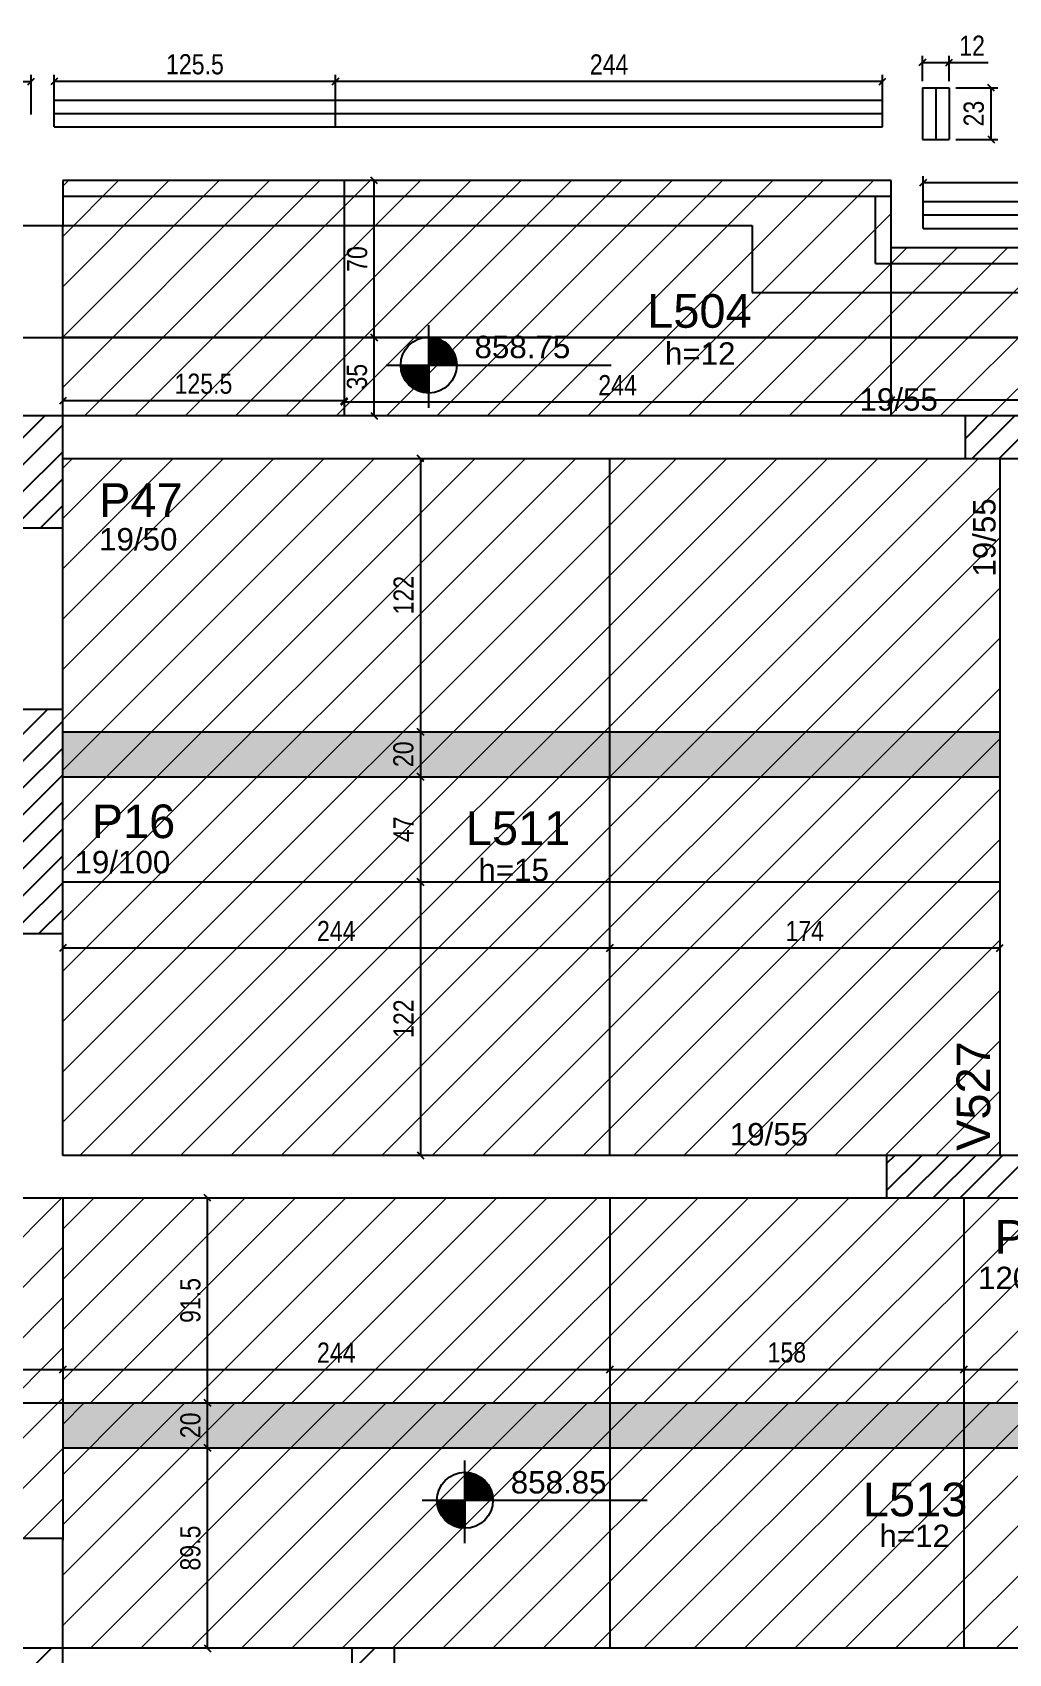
# Model space of a CAD drawing. Header units: millimetres. Extents: x 3536 to 7055, y 911 to 3688.
# Drawn here: x 6223 to 6659, y 2965 to 3688 of the extents above; entities that cross this region are included whole.
import ezdxf

# ---------------------------------------------------------------- set-up
doc = ezdxf.new("R2010")
doc.units = ezdxf.units.MM
for name, color, linetype in [('3', 3, 'Continuous'), ('4', 4, 'Continuous'), ('7', 7, 'Continuous'), ('COTA', 241, 'Continuous'), ('Painéis', 200, 'Continuous'), ('SARR_2.2x7', 40, 'Continuous')]:
    doc.layers.add(name, color=color, linetype=linetype)
doc.layers.add('Hachura', color=251, linetype='Continuous', lineweight=9)
doc.layers.add('REAPROVEITAMENTO', color=251, linetype='Continuous', lineweight=9)
doc.styles.add('COTA TECNICA-50', font='techl___.ttf', dxfattribs={"height": 9})
doc.styles.get("Standard").update_dxf_attribs({"font": 'arial.ttf'})
doc.dimstyles.new('COTA PAINEL-50', dxfattribs={"dimtxt": 9, "dimasz": 3, "dimexe": 3, "dimexo": 3, "dimgap": 3, "dimtad": 1, "dimdec": 1, "dimzin": 12, "dimdsep": 46, "dimtxsty": 'COTA TECNICA-50', "dimblk1": 'OBLIQUE', "dimblk2": 'OBLIQUE', "dimsah": 1, "dimcen": 0.9, "dimclrd": 4, "dimclre": 4, "dimclrt": 240, "dimadec": 1, "dimazin": 3, "dimtfac": 1, "dimtdec": 1, "dimtmove": 0, "dimatfit": 3, "dimfxl": 1, "dimtolj": 1, "dimtzin": 12, "dimarcsym": 0})

# ---------------------------------------------------------------- blocks, each defined once
blk = doc.blocks.new('_Oblique')
at = {"color": 0, "linetype": 'ByBlock', "lineweight": -2}
blk.add_line((-0.5, -0.5), (0.5, 0.5), dxfattribs=at)
blk = doc.blocks.new('*D10')
at = {"layer": 'COTA', "color": 4, "lineweight": -2, "transparency": 16777216}
blk.add_line((6003.72, 3091.32), (6236.72, 3091.32), dxfattribs=at)
at = {"layer": 'Defpoints', "color": 0, "transparency": 16777216}
for p in [(6003.72, 3091.32), (6236.72, 3091.32), (6236.72, 3091.32)]:
    blk.add_point(p, dxfattribs=at)
at = {"layer": 'COTA', "color": 4, "lineweight": -2, "transparency": 16777216, "xscale": 3, "yscale": 3, "zscale": 3, "rotation": 180}
blk.add_blockref('_Oblique', (6003.72, 3091.32), dxfattribs=at)
at = {"layer": 'COTA', "color": 4, "lineweight": -2, "transparency": 16777216, "xscale": 3, "yscale": 3, "zscale": 3}
blk.add_blockref('_Oblique', (6236.72, 3091.32), dxfattribs=at)
at = {"layer": 'COTA', "color": 240, "transparency": 16777216, "insert": (6120.22, 3099.02), "char_height": 9, "attachment_point": 5, "style": 'COTA TECNICA-50'}
blk.add_mtext('\\A1;233', dxfattribs=at)
blk = doc.blocks.new('*D200')
at = {"layer": 'COTA', "color": 4, "lineweight": -2, "transparency": 16777216}
for p, q in [((6301.28, 2966.94), (6301.28, 3056.44)), ((6304.22, 3056.44), (6304.28, 3056.44)), ((6304.22, 2966.94), (6304.28, 2966.94))]:
    blk.add_line(p, q, dxfattribs=at)
at = {"layer": 'Defpoints', "color": 0, "transparency": 16777216}
for p in [(6301.22, 3056.44), (6301.28, 3056.44), (6301.22, 2966.94)]:
    blk.add_point(p, dxfattribs=at)
at = {"layer": 'COTA', "color": 4, "lineweight": -2, "transparency": 16777216, "xscale": 3, "yscale": 3, "zscale": 3}
for p, rotation in [((6301.28, 3056.44), 90), ((6301.28, 2966.94), 270)]:
    blk.add_blockref('_Oblique', p, dxfattribs=dict(at, rotation=rotation))
at = {"layer": 'COTA', "color": 240, "transparency": 16777216, "insert": (6293.66, 3011.69), "char_height": 9, "attachment_point": 5, "rotation": 90, "style": 'COTA TECNICA-50'}
blk.add_mtext('\\A1;89.5', dxfattribs=at)
blk = doc.blocks.new('*D201')
at = {"layer": 'COTA', "color": 4, "lineweight": -2, "transparency": 16777216}
blk.add_line((6301.28, 3056.44), (6301.28, 3076.44), dxfattribs=at)
at = {"layer": 'Defpoints', "color": 0, "transparency": 16777216}
for p in [(6301.28, 3076.44), (6301.28, 3076.44), (6301.28, 3056.44)]:
    blk.add_point(p, dxfattribs=at)
at = {"layer": 'COTA', "color": 4, "lineweight": -2, "transparency": 16777216, "xscale": 3, "yscale": 3, "zscale": 3}
for p, rotation in [((6301.28, 3076.44), 90), ((6301.28, 3056.44), 270)]:
    blk.add_blockref('_Oblique', p, dxfattribs=dict(at, rotation=rotation))
at = {"layer": 'COTA', "color": 240, "transparency": 16777216, "insert": (6293.69, 3066.44), "char_height": 9, "attachment_point": 5, "rotation": 90, "style": 'COTA TECNICA-50'}
blk.add_mtext('\\A1;20', dxfattribs=at)
blk = doc.blocks.new('*D23')
at = {"layer": 'COTA', "color": 4, "lineweight": -2, "transparency": 16777216}
blk.add_line((6301.28, 3076.44), (6301.28, 3167.94), dxfattribs=at)
at = {"layer": 'Defpoints', "color": 0, "transparency": 16777216}
for p in [(6301.28, 3167.94), (6301.28, 3167.94), (6301.28, 3076.44)]:
    blk.add_point(p, dxfattribs=at)
at = {"layer": 'COTA', "color": 4, "lineweight": -2, "transparency": 16777216, "xscale": 3, "yscale": 3, "zscale": 3}
for p, rotation in [((6301.28, 3167.94), 90), ((6301.28, 3076.44), 270)]:
    blk.add_blockref('_Oblique', p, dxfattribs=dict(at, rotation=rotation))
at = {"layer": 'COTA', "color": 240, "transparency": 16777216, "insert": (6293.66, 3122.19), "char_height": 9, "attachment_point": 5, "rotation": 90, "style": 'COTA TECNICA-50'}
blk.add_mtext('\\A1;91.5', dxfattribs=at)
blk = doc.blocks.new('*D202')
at = {"layer": 'COTA', "color": 4, "lineweight": -2, "transparency": 16777216}
blk.add_line((6236.72, 3091.32), (6480.72, 3091.32), dxfattribs=at)
at = {"layer": 'Defpoints', "color": 0, "transparency": 16777216}
for p in [(6236.72, 3091.32), (6480.72, 3091.32), (6480.72, 3091.32)]:
    blk.add_point(p, dxfattribs=at)
at = {"layer": 'COTA', "color": 4, "lineweight": -2, "transparency": 16777216, "xscale": 3, "yscale": 3, "zscale": 3, "rotation": 180}
blk.add_blockref('_Oblique', (6236.72, 3091.32), dxfattribs=at)
at = {"layer": 'COTA', "color": 4, "lineweight": -2, "transparency": 16777216, "xscale": 3, "yscale": 3, "zscale": 3}
blk.add_blockref('_Oblique', (6480.72, 3091.32), dxfattribs=at)
at = {"layer": 'COTA', "color": 240, "transparency": 16777216, "insert": (6358.72, 3098.89), "char_height": 9, "attachment_point": 5, "style": 'COTA TECNICA-50'}
blk.add_mtext('\\A1;244', dxfattribs=at)
blk = doc.blocks.new('*D203')
at = {"layer": 'COTA', "color": 4, "lineweight": -2, "transparency": 16777216}
blk.add_line((6480.72, 3091.32), (6638.72, 3091.32), dxfattribs=at)
at = {"layer": 'Defpoints', "color": 0, "transparency": 16777216}
for p in [(6480.72, 3091.32), (6638.72, 3091.32), (6638.72, 3091.32)]:
    blk.add_point(p, dxfattribs=at)
at = {"layer": 'COTA', "color": 4, "lineweight": -2, "transparency": 16777216, "xscale": 3, "yscale": 3, "zscale": 3, "rotation": 180}
blk.add_blockref('_Oblique', (6480.72, 3091.32), dxfattribs=at)
at = {"layer": 'COTA', "color": 4, "lineweight": -2, "transparency": 16777216, "xscale": 3, "yscale": 3, "zscale": 3}
blk.add_blockref('_Oblique', (6638.72, 3091.32), dxfattribs=at)
at = {"layer": 'COTA', "color": 240, "transparency": 16777216, "insert": (6559.72, 3098.94), "char_height": 9, "attachment_point": 5, "style": 'COTA TECNICA-50'}
blk.add_mtext('\\A1;158', dxfattribs=at)
blk = doc.blocks.new('*D204')
at = {"layer": 'COTA', "color": 4, "lineweight": -2, "transparency": 16777216}
blk.add_line((6638.72, 3091.32), (6796.72, 3091.32), dxfattribs=at)
at = {"layer": 'Defpoints', "color": 0, "transparency": 16777216}
for p in [(6638.72, 3091.32), (6796.72, 3091.32), (6796.72, 3091.32)]:
    blk.add_point(p, dxfattribs=at)
at = {"layer": 'COTA', "color": 4, "lineweight": -2, "transparency": 16777216, "xscale": 3, "yscale": 3, "zscale": 3, "rotation": 180}
blk.add_blockref('_Oblique', (6638.72, 3091.32), dxfattribs=at)
at = {"layer": 'COTA', "color": 4, "lineweight": -2, "transparency": 16777216, "xscale": 3, "yscale": 3, "zscale": 3}
blk.add_blockref('_Oblique', (6796.72, 3091.32), dxfattribs=at)
at = {"layer": 'COTA', "color": 240, "transparency": 16777216, "insert": (6717.72, 3098.94), "char_height": 9, "attachment_point": 5, "style": 'COTA TECNICA-50'}
blk.add_mtext('\\A1;158', dxfattribs=at)
blk = doc.blocks.new('*D43')
at = {"layer": 'COTA', "color": 4, "lineweight": -2, "transparency": 16777216}
blk.add_line((6396.28, 3497.94), (6396.28, 3375.94), dxfattribs=at)
at = {"layer": 'Defpoints', "color": 0, "transparency": 16777216}
for p in [(6396.28, 3497.94), (6396.28, 3375.94), (6396.28, 3375.94)]:
    blk.add_point(p, dxfattribs=at)
at = {"layer": 'COTA', "color": 4, "lineweight": -2, "transparency": 16777216, "xscale": 3, "yscale": 3, "zscale": 3}
for p, rotation in [((6396.28, 3497.94), 90), ((6396.28, 3375.94), 270)]:
    blk.add_blockref('_Oblique', p, dxfattribs=dict(at, rotation=rotation))
at = {"layer": 'COTA', "color": 240, "transparency": 16777216, "insert": (6388.73, 3436.94), "char_height": 9, "attachment_point": 5, "rotation": 90, "style": 'COTA TECNICA-50'}
blk.add_mtext('\\A1;122', dxfattribs=at)
blk = doc.blocks.new('*D44')
at = {"layer": 'COTA', "color": 4, "lineweight": -2, "transparency": 16777216}
blk.add_line((6396.28, 3375.94), (6396.28, 3355.94), dxfattribs=at)
at = {"layer": 'Defpoints', "color": 0, "transparency": 16777216}
for p in [(6396.28, 3375.94), (6396.28, 3355.94), (6396.28, 3355.94)]:
    blk.add_point(p, dxfattribs=at)
at = {"layer": 'COTA', "color": 4, "lineweight": -2, "transparency": 16777216, "xscale": 3, "yscale": 3, "zscale": 3}
for p, rotation in [((6396.28, 3375.94), 90), ((6396.28, 3355.94), 270)]:
    blk.add_blockref('_Oblique', p, dxfattribs=dict(at, rotation=rotation))
at = {"layer": 'COTA', "color": 240, "transparency": 16777216, "insert": (6388.69, 3365.94), "char_height": 9, "attachment_point": 5, "rotation": 90, "style": 'COTA TECNICA-50'}
blk.add_mtext('\\A1;20', dxfattribs=at)
blk = doc.blocks.new('*D45')
at = {"layer": 'COTA', "color": 4, "lineweight": -2, "transparency": 16777216}
blk.add_line((6396.28, 3355.94), (6396.28, 3308.94), dxfattribs=at)
at = {"layer": 'Defpoints', "color": 0, "transparency": 16777216}
for p in [(6396.28, 3355.94), (6396.28, 3308.94), (6396.28, 3308.94)]:
    blk.add_point(p, dxfattribs=at)
at = {"layer": 'COTA', "color": 4, "lineweight": -2, "transparency": 16777216, "xscale": 3, "yscale": 3, "zscale": 3}
for p, rotation in [((6396.28, 3355.94), 90), ((6396.28, 3308.94), 270)]:
    blk.add_blockref('_Oblique', p, dxfattribs=dict(at, rotation=rotation))
at = {"layer": 'COTA', "color": 240, "transparency": 16777216, "insert": (6388.71, 3332.44), "char_height": 9, "attachment_point": 5, "rotation": 90, "style": 'COTA TECNICA-50'}
blk.add_mtext('\\A1;47', dxfattribs=at)
blk = doc.blocks.new('*D46')
at = {"layer": 'COTA', "color": 4, "lineweight": -2, "transparency": 16777216}
blk.add_line((6396.28, 3308.94), (6396.28, 3186.94), dxfattribs=at)
at = {"layer": 'Defpoints', "color": 0, "transparency": 16777216}
for p in [(6396.28, 3308.94), (6396.28, 3186.94), (6396.28, 3186.94)]:
    blk.add_point(p, dxfattribs=at)
at = {"layer": 'COTA', "color": 4, "lineweight": -2, "transparency": 16777216, "xscale": 3, "yscale": 3, "zscale": 3}
for p, rotation in [((6396.28, 3308.94), 90), ((6396.28, 3186.94), 270)]:
    blk.add_blockref('_Oblique', p, dxfattribs=dict(at, rotation=rotation))
at = {"layer": 'COTA', "color": 240, "transparency": 16777216, "insert": (6388.73, 3247.94), "char_height": 9, "attachment_point": 5, "rotation": 90, "style": 'COTA TECNICA-50'}
blk.add_mtext('\\A1;122', dxfattribs=at)
blk = doc.blocks.new('*D218')
at = {"layer": 'COTA', "color": 4, "lineweight": -2, "transparency": 16777216}
blk.add_line((6236.72, 3279.48), (6480.72, 3279.48), dxfattribs=at)
at = {"layer": 'Defpoints', "color": 0, "transparency": 16777216}
for p in [(6236.72, 3279.48), (6480.72, 3279.48), (6480.72, 3279.48)]:
    blk.add_point(p, dxfattribs=at)
at = {"layer": 'COTA', "color": 4, "lineweight": -2, "transparency": 16777216, "xscale": 3, "yscale": 3, "zscale": 3, "rotation": 180}
blk.add_blockref('_Oblique', (6236.72, 3279.48), dxfattribs=at)
at = {"layer": 'COTA', "color": 4, "lineweight": -2, "transparency": 16777216, "xscale": 3, "yscale": 3, "zscale": 3}
blk.add_blockref('_Oblique', (6480.72, 3279.48), dxfattribs=at)
at = {"layer": 'COTA', "color": 240, "transparency": 16777216, "insert": (6358.72, 3287.05), "char_height": 9, "attachment_point": 5, "style": 'COTA TECNICA-50'}
blk.add_mtext('\\A1;244', dxfattribs=at)
blk = doc.blocks.new('*D47')
at = {"layer": 'COTA', "color": 4, "lineweight": -2, "transparency": 16777216}
blk.add_line((6480.72, 3279.48), (6654.72, 3279.48), dxfattribs=at)
at = {"layer": 'Defpoints', "color": 0, "transparency": 16777216}
for p in [(6480.72, 3279.48), (6654.72, 3279.48), (6654.72, 3279.48)]:
    blk.add_point(p, dxfattribs=at)
at = {"layer": 'COTA', "color": 4, "lineweight": -2, "transparency": 16777216, "xscale": 3, "yscale": 3, "zscale": 3, "rotation": 180}
blk.add_blockref('_Oblique', (6480.72, 3279.48), dxfattribs=at)
at = {"layer": 'COTA', "color": 4, "lineweight": -2, "transparency": 16777216, "xscale": 3, "yscale": 3, "zscale": 3}
blk.add_blockref('_Oblique', (6654.72, 3279.48), dxfattribs=at)
at = {"layer": 'COTA', "color": 240, "transparency": 16777216, "insert": (6567.72, 3287.05), "char_height": 9, "attachment_point": 5, "style": 'COTA TECNICA-50'}
blk.add_mtext('\\A1;174', dxfattribs=at)
blk = doc.blocks.new('*D319')
at = {"layer": 'COTA', "color": 4, "lineweight": -2, "transparency": 16777216}
for p, q in [((6097.09, 3651.49), (6097.09, 3669.21)), ((6222.59, 3651.49), (6222.59, 3669.21)), ((6097.09, 3666.21), (6222.59, 3666.21))]:
    blk.add_line(p, q, dxfattribs=at)
at = {"layer": 'Defpoints', "color": 0, "transparency": 16777216}
for p in [(6222.59, 3666.21), (6097.09, 3648.49), (6222.59, 3648.49)]:
    blk.add_point(p, dxfattribs=at)
at = {"layer": 'COTA', "color": 4, "lineweight": -2, "transparency": 16777216, "xscale": 3, "yscale": 3, "zscale": 3, "rotation": 180}
blk.add_blockref('_Oblique', (6097.09, 3666.21), dxfattribs=at)
at = {"layer": 'COTA', "color": 4, "lineweight": -2, "transparency": 16777216, "xscale": 3, "yscale": 3, "zscale": 3}
blk.add_blockref('_Oblique', (6222.59, 3666.21), dxfattribs=at)
at = {"layer": 'COTA', "color": 240, "transparency": 16777216, "insert": (6159.84, 3673.81), "char_height": 9, "attachment_point": 5, "style": 'COTA TECNICA-50'}
blk.add_mtext('\\A1;125.5', dxfattribs=at)
blk = doc.blocks.new('*D336')
at = {"layer": 'COTA', "color": 4, "lineweight": -2, "transparency": 16777216}
for p, q in [((6606.22, 3526.1), (6606.22, 3526.94)), ((6850.22, 3523.94), (6606.22, 3523.94))]:
    blk.add_line(p, q, dxfattribs=at)
at = {"layer": 'Defpoints', "color": 0, "transparency": 16777216}
for p in [(6606.22, 3523.94), (6850.22, 3523.94), (6606.22, 3523.1)]:
    blk.add_point(p, dxfattribs=at)
at = {"layer": 'COTA', "color": 4, "lineweight": -2, "transparency": 16777216, "xscale": 3, "yscale": 3, "zscale": 3, "rotation": 180}
blk.add_blockref('_Oblique', (6606.22, 3523.94), dxfattribs=at)
at = {"layer": 'COTA', "color": 4, "lineweight": -2, "transparency": 16777216, "xscale": 3, "yscale": 3, "zscale": 3}
blk.add_blockref('_Oblique', (6850.22, 3523.94), dxfattribs=at)
at = {"layer": 'COTA', "color": 240, "transparency": 16777216, "insert": (6728.22, 3531.5), "char_height": 9, "attachment_point": 5, "style": 'COTA TECNICA-50'}
blk.add_mtext('\\A1;244', dxfattribs=at)
blk = doc.blocks.new('*D337')
at = {"layer": 'COTA', "color": 4, "lineweight": -2, "transparency": 16777216}
for p, q in [((6606.22, 3523.1), (6362.22, 3523.1)), ((6362.22, 3520.68), (6362.22, 3520.1))]:
    blk.add_line(p, q, dxfattribs=at)
at = {"layer": 'Defpoints', "color": 0, "transparency": 16777216}
for p in [(6362.22, 3523.68), (6362.22, 3523.1), (6606.22, 3523.1)]:
    blk.add_point(p, dxfattribs=at)
at = {"layer": 'COTA', "color": 4, "lineweight": -2, "transparency": 16777216, "xscale": 3, "yscale": 3, "zscale": 3, "rotation": 180}
blk.add_blockref('_Oblique', (6362.22, 3523.1), dxfattribs=at)
at = {"layer": 'COTA', "color": 4, "lineweight": -2, "transparency": 16777216, "xscale": 3, "yscale": 3, "zscale": 3}
blk.add_blockref('_Oblique', (6606.22, 3523.1), dxfattribs=at)
at = {"layer": 'COTA', "color": 240, "transparency": 16777216, "insert": (6484.22, 3530.66), "char_height": 9, "attachment_point": 5, "style": 'COTA TECNICA-50'}
blk.add_mtext('\\A1;244', dxfattribs=at)
blk = doc.blocks.new('*D338')
at = {"layer": 'COTA', "color": 4, "lineweight": -2, "transparency": 16777216}
for p, q in [((6236.72, 3526.1), (6236.72, 3526.68)), ((6362.22, 3523.68), (6236.72, 3523.68))]:
    blk.add_line(p, q, dxfattribs=at)
at = {"layer": 'Defpoints', "color": 0, "transparency": 16777216}
for p in [(6236.72, 3523.68), (6362.22, 3523.68), (6236.72, 3523.1)]:
    blk.add_point(p, dxfattribs=at)
at = {"layer": 'COTA', "color": 4, "lineweight": -2, "transparency": 16777216, "xscale": 3, "yscale": 3, "zscale": 3, "rotation": 180}
blk.add_blockref('_Oblique', (6236.72, 3523.68), dxfattribs=at)
at = {"layer": 'COTA', "color": 4, "lineweight": -2, "transparency": 16777216, "xscale": 3, "yscale": 3, "zscale": 3}
blk.add_blockref('_Oblique', (6362.22, 3523.68), dxfattribs=at)
at = {"layer": 'COTA', "color": 240, "transparency": 16777216, "insert": (6299.47, 3531.27), "char_height": 9, "attachment_point": 5, "style": 'COTA TECNICA-50'}
blk.add_mtext('\\A1;125.5', dxfattribs=at)
blk = doc.blocks.new('*D339')
at = {"layer": 'COTA', "color": 4, "lineweight": -2, "transparency": 16777216}
for p, q in [((3837.25, 3551.94), (6875.19, 3551.94)), ((6872.19, 3516.94), (6872.19, 3551.94))]:
    blk.add_line(p, q, dxfattribs=at)
at = {"layer": 'Defpoints', "color": 0, "transparency": 16777216}
for p in [(3834.25, 3551.94), (6872.19, 3551.94), (6872.19, 3516.94)]:
    blk.add_point(p, dxfattribs=at)
at = {"layer": 'COTA', "color": 4, "lineweight": -2, "transparency": 16777216, "xscale": 3, "yscale": 3, "zscale": 3}
for p, rotation in [((6872.19, 3551.94), 90), ((6872.19, 3516.94), 270)]:
    blk.add_blockref('_Oblique', p, dxfattribs=dict(at, rotation=rotation))
at = {"layer": 'COTA', "color": 240, "transparency": 16777216, "insert": (6864.49, 3534.44), "char_height": 9, "attachment_point": 5, "rotation": 90, "style": 'COTA TECNICA-50'}
blk.add_mtext('\\A1;35', dxfattribs=at)
blk = doc.blocks.new('*D329')
at = {"layer": 'COTA', "color": 4, "lineweight": -2, "transparency": 16777216}
blk.add_line((6375.68, 3516.94), (6375.68, 3551.94), dxfattribs=at)
at = {"layer": 'Defpoints', "color": 0, "transparency": 16777216}
for p in [(6375.68, 3551.94), (6375.68, 3551.94), (6375.68, 3516.94)]:
    blk.add_point(p, dxfattribs=at)
at = {"layer": 'COTA', "color": 4, "lineweight": -2, "transparency": 16777216, "xscale": 3, "yscale": 3, "zscale": 3}
for p, rotation in [((6375.68, 3551.94), 90), ((6375.68, 3516.94), 270)]:
    blk.add_blockref('_Oblique', p, dxfattribs=dict(at, rotation=rotation))
at = {"layer": 'COTA', "color": 240, "transparency": 16777216, "insert": (6367.98, 3534.44), "char_height": 9, "attachment_point": 5, "rotation": 90, "style": 'COTA TECNICA-50'}
blk.add_mtext('\\A1;35', dxfattribs=at)
blk = doc.blocks.new('*D330')
at = {"layer": 'COTA', "color": 4, "lineweight": -2, "transparency": 16777216}
blk.add_line((6375.68, 3551.94), (6375.68, 3621.94), dxfattribs=at)
at = {"layer": 'Defpoints', "color": 0, "transparency": 16777216}
for p in [(6375.68, 3621.94), (6375.68, 3621.94), (6375.68, 3551.94)]:
    blk.add_point(p, dxfattribs=at)
at = {"layer": 'COTA', "color": 4, "lineweight": -2, "transparency": 16777216, "xscale": 3, "yscale": 3, "zscale": 3}
for p, rotation in [((6375.68, 3621.94), 90), ((6375.68, 3551.94), 270)]:
    blk.add_blockref('_Oblique', p, dxfattribs=dict(at, rotation=rotation))
at = {"layer": 'COTA', "color": 240, "transparency": 16777216, "insert": (6368.09, 3586.94), "char_height": 9, "attachment_point": 5, "rotation": 90, "style": 'COTA TECNICA-50'}
blk.add_mtext('\\A1;70', dxfattribs=at)
blk = doc.blocks.new('*D332')
at = {"layer": 'COTA', "color": 4, "lineweight": -2, "transparency": 16777216}
for p, q in [((6620.47, 3608.24), (6620.47, 3623.96)), ((6858.47, 3620.96), (6620.47, 3620.96)), ((6858.47, 3608.24), (6858.47, 3623.96))]:
    blk.add_line(p, q, dxfattribs=at)
at = {"layer": 'Defpoints', "color": 0, "transparency": 16777216}
for p in [(6620.47, 3620.96), (6620.47, 3605.24), (6858.47, 3605.24)]:
    blk.add_point(p, dxfattribs=at)
at = {"layer": 'COTA', "color": 4, "lineweight": -2, "transparency": 16777216, "xscale": 3, "yscale": 3, "zscale": 3, "rotation": 180}
blk.add_blockref('_Oblique', (6620.47, 3620.96), dxfattribs=at)
at = {"layer": 'COTA', "color": 4, "lineweight": -2, "transparency": 16777216, "xscale": 3, "yscale": 3, "zscale": 3}
blk.add_blockref('_Oblique', (6858.47, 3620.96), dxfattribs=at)
at = {"layer": 'COTA', "color": 240, "transparency": 16777216, "insert": (6739.47, 3628.68), "char_height": 9, "attachment_point": 5, "style": 'COTA TECNICA-50'}
blk.add_mtext('\\A1;238', dxfattribs=at)
blk = doc.blocks.new('*D340')
at = {"layer": 'COTA', "color": 4, "lineweight": -2, "transparency": 16777216}
for p, q in [((6635.17, 3663.36), (6653.84, 3663.36)), ((6650.84, 3640.36), (6650.84, 3663.36)), ((6635.17, 3640.36), (6653.84, 3640.36))]:
    blk.add_line(p, q, dxfattribs=at)
at = {"layer": 'Defpoints', "color": 0, "transparency": 16777216}
for p in [(6632.17, 3663.36), (6650.84, 3663.36), (6632.17, 3640.36)]:
    blk.add_point(p, dxfattribs=at)
at = {"layer": 'COTA', "color": 4, "lineweight": -2, "transparency": 16777216, "xscale": 3, "yscale": 3, "zscale": 3}
for p, rotation in [((6650.84, 3663.36), 90), ((6650.84, 3640.36), 270)]:
    blk.add_blockref('_Oblique', p, dxfattribs=dict(at, rotation=rotation))
at = {"layer": 'COTA', "color": 240, "transparency": 16777216, "insert": (6643.14, 3651.86), "char_height": 9, "attachment_point": 5, "rotation": 90, "style": 'COTA TECNICA-50'}
blk.add_mtext('\\A1;23', dxfattribs=at)
blk = doc.blocks.new('*D333')
at = {"layer": 'COTA', "color": 4, "lineweight": -2, "transparency": 16777216}
for p, q in [((6358.42, 3651.49), (6358.42, 3669.21)), ((6602.42, 3651.49), (6602.42, 3669.21)), ((6602.42, 3666.21), (6358.42, 3666.21))]:
    blk.add_line(p, q, dxfattribs=at)
at = {"layer": 'Defpoints', "color": 0, "transparency": 16777216}
for p in [(6358.42, 3666.21), (6358.42, 3648.49), (6602.42, 3648.49)]:
    blk.add_point(p, dxfattribs=at)
at = {"layer": 'COTA', "color": 4, "lineweight": -2, "transparency": 16777216, "xscale": 3, "yscale": 3, "zscale": 3, "rotation": 180}
blk.add_blockref('_Oblique', (6358.42, 3666.21), dxfattribs=at)
at = {"layer": 'COTA', "color": 4, "lineweight": -2, "transparency": 16777216, "xscale": 3, "yscale": 3, "zscale": 3}
blk.add_blockref('_Oblique', (6602.42, 3666.21), dxfattribs=at)
at = {"layer": 'COTA', "color": 240, "transparency": 16777216, "insert": (6480.42, 3673.78), "char_height": 9, "attachment_point": 5, "style": 'COTA TECNICA-50'}
blk.add_mtext('\\A1;244', dxfattribs=at)
blk = doc.blocks.new('*D334')
at = {"layer": 'COTA', "color": 4, "lineweight": -2, "transparency": 16777216}
for p, q in [((6232.92, 3651.49), (6232.92, 3669.21)), ((6358.42, 3651.49), (6358.42, 3669.21)), ((6358.42, 3666.21), (6232.92, 3666.21))]:
    blk.add_line(p, q, dxfattribs=at)
at = {"layer": 'Defpoints', "color": 0, "transparency": 16777216}
for p in [(6232.92, 3666.21), (6232.92, 3648.49), (6358.42, 3648.49)]:
    blk.add_point(p, dxfattribs=at)
at = {"layer": 'COTA', "color": 4, "lineweight": -2, "transparency": 16777216, "xscale": 3, "yscale": 3, "zscale": 3, "rotation": 180}
blk.add_blockref('_Oblique', (6232.92, 3666.21), dxfattribs=at)
at = {"layer": 'COTA', "color": 4, "lineweight": -2, "transparency": 16777216, "xscale": 3, "yscale": 3, "zscale": 3}
blk.add_blockref('_Oblique', (6358.42, 3666.21), dxfattribs=at)
at = {"layer": 'COTA', "color": 240, "transparency": 16777216, "insert": (6295.67, 3673.81), "char_height": 9, "attachment_point": 5, "style": 'COTA TECNICA-50'}
blk.add_mtext('\\A1;125.5', dxfattribs=at)
blk = doc.blocks.new('*D342')
at = {"layer": 'COTA', "color": 4, "lineweight": -2, "transparency": 16777216}
for p, q in [((6620.17, 3666.36), (6620.17, 3677.62)), ((6632.17, 3666.36), (6632.17, 3677.62)), ((6620.17, 3674.62), (6632.17, 3674.62)), ((6632.17, 3674.62), (6649.55, 3674.62))]:
    blk.add_line(p, q, dxfattribs=at)
at = {"layer": 'Defpoints', "color": 0, "transparency": 16777216}
for p in [(6632.17, 3674.62), (6620.17, 3663.36), (6632.17, 3663.36)]:
    blk.add_point(p, dxfattribs=at)
at = {"layer": 'COTA', "color": 4, "lineweight": -2, "transparency": 16777216, "xscale": 3, "yscale": 3, "zscale": 3, "rotation": 180}
blk.add_blockref('_Oblique', (6620.17, 3674.62), dxfattribs=at)
at = {"layer": 'COTA', "color": 4, "lineweight": -2, "transparency": 16777216, "xscale": 3, "yscale": 3, "zscale": 3}
blk.add_blockref('_Oblique', (6632.17, 3674.62), dxfattribs=at)
at = {"layer": 'COTA', "color": 240, "transparency": 16777216, "insert": (6642.36, 3682.17), "char_height": 9, "attachment_point": 5, "style": 'COTA TECNICA-50'}
blk.add_mtext('\\A1;12', dxfattribs=at)

msp = doc.modelspace()

# ---------------------------------------------------------------- hatches: boundary and pattern name
at = {"layer": 'Hachura', "linetype": 'ByBlock'}
h = msp.add_hatch(color=256, dxfattribs=at)
h.dxf.hatch_style = 1
h.paths.add_polyline_path([(6236.72, 3355.94), (6654.72, 3355.94), (6654.72, 3375.94), (6236.72, 3375.94)])
h = msp.add_hatch(color=256, dxfattribs=at)
h.dxf.hatch_style = 1
h.paths.add_polyline_path([(6962.72, 3056.44), (6962.72, 3076.44), (6236.72, 3076.44), (6236.72, 3056.44)])
at = {"layer": 'REAPROVEITAMENTO', "linetype": 'ByBlock'}
h = msp.add_hatch(dxfattribs=at)
h.set_pattern_fill('ANSI31', color=256, scale=5, style=2)
h.set_pattern_definition([(45, (-2850.029, 1761.824), (-11.22532, 11.22532), [])])
h.paths.add_polyline_path([(6236.72, 3621.94), (6606.22, 3621.94), (6606.22, 3591.94), (6981.72, 3591.94), (6981.72, 3516.94), (6236.72, 3516.94)])
h = msp.add_hatch(dxfattribs=at)
h.set_pattern_fill('ANSI31', color=256, scale=5, style=2)
h.set_pattern_definition([(45, (-240.529, 1573.824), (-11.22532, 11.22532), [])])
h.paths.add_polyline_path([(6654.72, 3186.94), (6236.72, 3186.94), (6236.72, 3497.94), (6654.72, 3497.94)])
h = msp.add_hatch(dxfattribs=at)
h.set_pattern_fill('ANSI31', color=256, scale=5, style=2)
h.set_pattern_definition([(45, (-159.788, 880.324), (-11.22532, 11.22532), [])])
h.paths.add_polyline_path([(3823.72, 3167.94), (3823.72, 3015.94), (6236.72, 3015.94), (6236.72, 3167.94)])
h = msp.add_hatch(dxfattribs=at)
h.set_pattern_fill('ANSI31', color=256, scale=5, style=2)
h.set_pattern_definition([(45, (566.212, 940.824), (-11.22532, 11.22532), [])])
h.paths.add_polyline_path([(6962.72, 3076.44), (6962.72, 3167.94), (6236.72, 3167.94), (6236.72, 3076.44)])
h = msp.add_hatch(dxfattribs=at)
h.set_pattern_fill('ANSI31', color=256, scale=5, style=2)
h.set_pattern_definition([(45, (566.212, 831.324), (-11.22532, 11.22532), [])])
h.paths.add_polyline_path([(6236.72, 2966.94), (6962.72, 2966.94), (6962.72, 3076.44), (6236.72, 3076.44)])

# ---------------------------------------------------------------- linework, layer by layer
at = {"layer": '3', "linetype": 'Continuous', "ltscale": 15}
for p, q in [((6236.72, 3601.94), (6544.22, 3601.94)), ((6544.22, 3601.94), (6544.22, 3571.94)), ((6544.22, 3571.94), (6981.72, 3571.94)), ((6399.97, 3520.54), (6399.97, 3557.39)), ((6399.97, 3552.14), (6399.97, 3527.14)), ((6399.97, 3551.54), (6403.82, 3551.54)), ((6399.97, 3550.74), (6405.72, 3550.74)), ((6399.97, 3549.95), (6407.04, 3549.95)), ((6399.97, 3549.16), (6408.08, 3549.16)), ((6399.97, 3548.36), (6408.92, 3548.36)), ((6399.97, 3547.57), (6409.63, 3547.57)), ((6399.97, 3546.78), (6410.23, 3546.78)), ((6399.97, 3545.99), (6410.74, 3545.99)), ((6399.97, 3545.19), (6411.17, 3545.19)), ((6380.92, 3539.64), (6481.31, 3539.64)), ((6387.47, 3539.64), (6412.47, 3539.64)), ((6399.97, 3538.85), (6387.47, 3538.85)), ((6399.97, 3538.06), (6387.57, 3538.06)), ((6399.97, 3544.4), (6411.53, 3544.4)), ((6399.97, 3543.61), (6411.82, 3543.61)), ((6399.97, 3542.81), (6412.06, 3542.81)), ((6399.97, 3542.02), (6412.24, 3542.02)), ((6399.97, 3541.23), (6412.37, 3541.23)), ((6399.97, 3540.44), (6412.47, 3540.44)), ((6399.97, 3537.27), (6387.7, 3537.27)), ((6399.97, 3536.47), (6387.88, 3536.47)), ((6399.97, 3535.68), (6388.11, 3535.68)), ((6399.97, 3534.89), (6388.41, 3534.89)), ((6399.97, 3534.09), (6388.77, 3534.09)), ((6399.97, 3533.3), (6389.2, 3533.3)), ((6399.97, 3532.51), (6389.7, 3532.51)), ((6399.97, 3531.72), (6390.3, 3531.72)), ((6399.97, 3530.92), (6391.01, 3530.92)), ((6399.97, 3530.13), (6391.86, 3530.13)), ((6399.97, 3529.34), (6392.9, 3529.34)), ((6399.97, 3528.54), (6394.22, 3528.54)), ((6399.97, 3527.75), (6396.12, 3527.75)), ((6217.72, 3505.98), (6228.68, 3516.94)), ((6639.22, 3506.75), (6649.41, 3516.94)), ((6642.43, 3497.94), (6661.43, 3516.94)), ((6654.45, 3497.94), (6673.45, 3516.94)), ((6217.72, 3493.96), (6236.72, 3512.96)), ((6217.72, 3481.94), (6236.72, 3500.94)), ((6654.72, 3497.94), (6654.72, 3186.94)), ((6217.72, 3469.92), (6236.72, 3488.92)), ((6226.77, 3466.94), (6236.72, 3476.9)), ((6217.72, 3373.75), (6229.91, 3385.94)), ((6217.72, 3361.73), (6236.72, 3380.73)), ((6217.72, 3349.71), (6236.72, 3368.71)), ((6217.72, 3337.69), (6236.72, 3356.69)), ((6217.72, 3325.67), (6236.72, 3344.67)), ((6217.72, 3313.65), (6236.72, 3332.65)), ((6217.72, 3301.63), (6236.72, 3320.63)), ((6217.72, 3289.6), (6236.72, 3308.6)), ((6226.08, 3285.94), (6236.72, 3296.58)), ((6604.22, 3171.23), (6619.93, 3186.94)), ((6604.22, 3183.25), (6607.91, 3186.94)), ((6612.95, 3167.94), (6631.95, 3186.94)), ((6624.97, 3167.94), (6643.97, 3186.94)), ((6636.99, 3167.94), (6655.99, 3186.94)), ((6649.02, 3167.94), (6668.02, 3186.94)), ((6416.13, 3013.88), (6416.13, 3050.73)), ((6416.13, 3045.49), (6416.13, 3020.49)), ((6416.13, 3044.88), (6419.98, 3044.88)), ((6416.13, 3044.08), (6421.88, 3044.08)), ((6416.13, 3043.29), (6423.2, 3043.29)), ((6416.13, 3042.5), (6424.24, 3042.5)), ((6416.13, 3041.71), (6425.08, 3041.71)), ((6416.13, 3040.91), (6425.79, 3040.91)), ((6416.13, 3040.12), (6426.39, 3040.12)), ((6416.13, 3039.33), (6426.9, 3039.33)), ((6397.08, 3032.99), (6497.47, 3032.99)), ((6403.63, 3032.99), (6428.63, 3032.99)), ((6416.13, 3032.19), (6403.63, 3032.19)), ((6416.13, 3031.4), (6403.73, 3031.4)), ((6416.13, 3038.54), (6427.33, 3038.54)), ((6416.13, 3037.74), (6427.69, 3037.74)), ((6416.13, 3036.95), (6427.98, 3036.95)), ((6416.13, 3036.16), (6428.22, 3036.16)), ((6416.13, 3035.36), (6428.4, 3035.36)), ((6416.13, 3034.57), (6428.53, 3034.57)), ((6416.13, 3033.78), (6428.63, 3033.78)), ((6416.13, 3030.61), (6403.86, 3030.61)), ((6416.13, 3029.81), (6404.04, 3029.81)), ((6416.13, 3029.02), (6404.27, 3029.02)), ((6416.13, 3028.23), (6404.57, 3028.23)), ((6416.13, 3027.44), (6404.93, 3027.44)), ((6416.13, 3026.64), (6405.36, 3026.64)), ((6416.13, 3025.85), (6405.87, 3025.85)), ((6416.13, 3025.06), (6406.47, 3025.06)), ((6416.13, 3024.26), (6407.17, 3024.26)), ((6416.13, 3023.47), (6408.02, 3023.47)), ((6416.13, 3022.68), (6409.06, 3022.68)), ((6416.13, 3021.89), (6410.38, 3021.89)), ((6416.13, 3021.09), (6412.28, 3021.09)), ((6217.72, 2953.02), (6231.64, 2966.94)), ((6365.72, 2956.77), (6375.89, 2966.94))]:
    msp.add_line(p, q, dxfattribs=at)
at = {"layer": '3', "linetype": 'Continuous'}
for points in [[(6217.72, 3601.94), (6236.72, 3601.94)], [(6236.72, 3516.94), (6236.72, 3601.94)], [(6639.22, 3516.94), (6236.72, 3516.94)], [(6236.72, 3497.94), (6639.22, 3497.94)], [(6236.72, 3385.94), (6236.72, 3466.94)], [(6236.72, 3186.94), (6236.72, 3285.94)], [(6604.22, 3186.94), (6236.72, 3186.94)], [(5815.22, 3167.94), (6227.22, 3167.94)], [(6227.22, 3167.94), (6604.22, 3167.94)], [(6236.72, 3015.94), (5799.72, 3015.94)], [(6236.72, 2966.94), (6236.72, 3015.94)], [(6365.72, 2966.94), (6236.72, 2966.94)], [(6574.22, 2966.94), (6384.72, 2966.94)], [(6773.22, 2966.94), (6574.22, 2966.94)]]:
    msp.add_lwpolyline(points, dxfattribs=at)
for centre in [(6399.97, 3539.64), (6416.13, 3032.99)]:
    msp.add_circle(centre, 12.5, dxfattribs=at)
at = {"layer": '7', "linetype": 'Continuous'}
for points in [[(6217.72, 3466.94), (6236.72, 3466.94), (6236.72, 3516.94), (6217.72, 3516.94), (6217.72, 3466.94)], [(6639.22, 3497.94), (6689.22, 3497.94), (6689.22, 3516.94), (6639.22, 3516.94), (6639.22, 3497.94)], [(6217.72, 3285.94), (6236.72, 3285.94), (6236.72, 3385.94), (6217.72, 3385.94), (6217.72, 3285.94)], [(6604.22, 3167.94), (6724.22, 3167.94), (6724.22, 3186.94), (6604.22, 3186.94), (6604.22, 3167.94)], [(6217.72, 2886.94), (6236.72, 2886.94), (6236.72, 2966.94), (6217.72, 2966.94), (6217.72, 2886.94)], [(6365.72, 2748.94), (6530.72, 2748.94), (6530.72, 2767.94), (6384.72, 2767.94), (6384.72, 2966.94), (6365.72, 2966.94), (6365.72, 2748.94)]]:
    msp.add_lwpolyline(points, dxfattribs=at)
at = {"layer": 'Painéis', "linetype": 'ByBlock'}
for p, q in [((6620.17, 3663.36), (6620.17, 3640.36)), ((6632.17, 3663.36), (6632.17, 3640.36)), ((6232.92, 3657.89), (6358.42, 3657.89)), ((6358.42, 3657.89), (6602.42, 3657.89)), ((6232.92, 3645.89), (6358.42, 3645.89)), ((6358.42, 3645.89), (6602.42, 3645.89)), ((6620.47, 3612.63), (6858.47, 3612.63)), ((6620.47, 3600.63), (6858.47, 3600.63))]:
    msp.add_line(p, q, dxfattribs=at)
at = {"layer": 'Painéis'}
for p, q in [((6620.17, 3663.36), (6632.17, 3663.36)), ((6620.17, 3663.36), (6632.17, 3663.36)), ((6232.92, 3645.89), (6232.92, 3657.89)), ((6358.42, 3645.89), (6358.42, 3657.89)), ((6358.42, 3645.89), (6358.42, 3657.89)), ((6602.42, 3645.89), (6602.42, 3657.89)), ((6620.17, 3640.36), (6632.17, 3640.36)), ((6606.22, 3621.94), (6236.72, 3621.94)), ((6236.72, 3621.94), (6236.72, 3601.94)), ((6362.22, 3621.94), (6362.22, 3516.94)), ((6606.22, 3516.94), (6606.22, 3621.94)), ((6620.47, 3600.63), (6620.47, 3612.63)), ((6981.72, 3591.94), (6606.22, 3591.94)), ((6981.72, 3551.94), (6236.72, 3551.94)), ((6480.72, 3186.94), (6480.72, 3497.94)), ((6236.72, 3375.94), (6654.72, 3375.94)), ((6236.72, 3355.94), (6654.72, 3355.94)), ((6236.72, 3308.94), (6654.72, 3308.94)), ((6236.72, 3167.94), (6236.72, 3015.02)), ((6480.72, 3167.94), (6480.72, 2966.94)), ((6638.72, 3167.94), (6638.72, 2966.94)), ((3823.72, 3076.44), (6962.72, 3076.44)), ((6236.72, 3056.44), (6962.72, 3056.44))]:
    msp.add_line(p, q, dxfattribs=at)
at = {"layer": 'SARR_2.2x7', "linetype": 'Continuous'}
for p, q in [((6626.17, 3663.36), (6626.17, 3640.36)), ((6232.92, 3651.89), (6358.42, 3651.89)), ((6358.42, 3651.89), (6602.42, 3651.89)), ((6236.72, 3614.94), (6362.22, 3614.94)), ((6362.22, 3614.94), (6606.22, 3614.94)), ((6599.22, 3584.94), (6599.22, 3614.94)), ((6620.47, 3606.63), (6858.47, 3606.63)), ((6599.22, 3584.94), (6606.22, 3584.94)), ((6606.22, 3584.94), (6850.22, 3584.94))]:
    msp.add_line(p, q, dxfattribs=at)

# ---------------------------------------------------------------- texts
at = {"layer": '3', "linetype": 'Continuous'}
for s, p in [('858.75', (6420.39, 3542.7)), ('h=12', (6505.33, 3539.79)), ('19/55', (6592.12, 3519.29)), ('19/50', (6252.91, 3456.89)), ('19/100', (6241.95, 3312.81)), ('h=15', (6422.12, 3309.28)), ('19/55', (6534.27, 3191.37)), ('120/19', (6644.99, 3127.24)), ('858.85', (6436.56, 3036.04)), ('h=12', (6601.02, 3012.12))]:
    msp.add_text(s, height=10, dxfattribs=at).set_placement(p)
msp.add_text('19/55', height=10, rotation=90, dxfattribs=at).set_placement((6652.82, 3445.21))
at = {"layer": '4', "linetype": 'Continuous'}
for s, p in [('L504', (6497.42, 3556.27)), ('P47', (6252.91, 3471.89)), ('P16', (6249.61, 3328.51)), ('L511', (6416.5, 3325.47)), ('P17', (6652.41, 3143.06)), ('L513', (6593.63, 3025.87))]:
    msp.add_text(s, height=15, dxfattribs=at).set_placement(p)
msp.add_text('V527', height=15, rotation=90, dxfattribs=at).set_placement((6650.41, 3188.92))

# ---------------------------------------------------------------- dimensions: what is measured, and where the dimension line sits
at = {"layer": 'COTA'}
dim = msp.add_aligned_dim(p1=(6620.17, 3663.36), p2=(6632.17, 3663.36), distance=11.26, dimstyle='COTA PAINEL-50', dxfattribs=at)
dim.commit()
dim.dimension.update_dxf_attribs({"geometry": '*D342', "text_midpoint": (6642.36, 3682.17)})
for base, p1, p2, angle, picture, middle in [((6222.59, 3666.21), (6097.09, 3648.49), (6222.59, 3648.49), 0, '*D319', (6159.84, 3673.81)), ((6232.92, 3666.21), (6358.42, 3648.49), (6232.92, 3648.49), 180, '*D334', (6295.67, 3673.81)), ((6358.42, 3666.21), (6602.42, 3648.49), (6358.42, 3648.49), 180, '*D333', (6480.42, 3673.78)), ((6650.84, 3663.36), (6632.17, 3640.36), (6632.17, 3663.36), 90, '*D340', (6643.14, 3651.86)), ((6620.47, 3620.96), (6858.47, 3605.24), (6620.47, 3605.24), 180, '*D332', (6739.47, 3628.68)), ((6375.68, 3621.94), (6375.68, 3551.94), (6375.68, 3621.94), 90, '*D330', (6368.09, 3586.94)), ((6872.19, 3551.94), (6872.19, 3516.94), (3834.25, 3551.94), 90, '*D339', (6864.49, 3534.44)), ((6375.68, 3551.94), (6375.68, 3516.94), (6375.68, 3551.94), 90, '*D329', (6367.98, 3534.44)), ((6236.72, 3523.68), (6362.22, 3523.68), (6236.72, 3523.1), 180, '*D338', (6299.47, 3531.27)), ((6362.22, 3523.1), (6606.22, 3523.1), (6362.22, 3523.68), 180, '*D337', (6484.22, 3530.66)), ((6606.22, 3523.94), (6850.22, 3523.94), (6606.22, 3523.1), 180, '*D336', (6728.22, 3531.5)), ((6396.28, 3375.94), (6396.28, 3497.94), (6396.28, 3375.94), 90, '*D43', (6388.73, 3436.94)), ((6396.28, 3355.94), (6396.28, 3375.94), (6396.28, 3355.94), 90, '*D44', (6388.69, 3365.94)), ((6396.28, 3308.94), (6396.28, 3355.94), (6396.28, 3308.94), 90, '*D45', (6388.71, 3332.44)), ((6396.28, 3186.94), (6396.28, 3308.94), (6396.28, 3186.94), 90, '*D46', (6388.73, 3247.94)), ((6301.28, 3167.94), (6301.28, 3076.44), (6301.28, 3167.94), 90, '*D23', (6293.66, 3122.19)), ((6301.28, 3076.44), (6301.28, 3056.44), (6301.28, 3076.44), 90, '*D201', (6293.69, 3066.44)), ((6301.28, 3056.44), (6301.22, 2966.94), (6301.22, 3056.44), 90, '*D200', (6293.66, 3011.69))]:
    dim = msp.add_linear_dim(base=base, p1=p1, p2=p2, angle=angle, dimstyle='COTA PAINEL-50', dxfattribs=at)
    dim.commit()
    dim.dimension.update_dxf_attribs({"geometry": picture, "text_midpoint": middle})
for base, p1, p2, picture, middle in [((6480.72, 3279.48), (6236.72, 3279.48), (6480.72, 3279.48), '*D218', (6358.72, 3287.05)), ((6654.72, 3279.48), (6480.72, 3279.48), (6654.72, 3279.48), '*D47', (6567.72, 3287.05)), ((6236.72, 3091.32), (6003.72, 3091.32), (6236.72, 3091.32), '*D10', (6120.22, 3099.02)), ((6480.72, 3091.32), (6236.72, 3091.32), (6480.72, 3091.32), '*D202', (6358.72, 3098.89))]:
    dim = msp.add_linear_dim(base=base, p1=p1, p2=p2, dimstyle='COTA PAINEL-50', dxfattribs=at)
    dim.commit()
    dim.dimension.update_dxf_attribs({"geometry": picture, "text_midpoint": middle})
for base, p1, p2, picture, middle in [((6638.72, 3091.32), (6480.72, 3091.32), (6638.72, 3091.32), '*D203', (6559.72, 3098.94)), ((6796.72, 3091.32), (6638.72, 3091.32), (6796.72, 3091.32), '*D204', (6717.72, 3098.94))]:
    dim = msp.add_linear_dim(base=base, p1=p1, p2=p2, dimstyle='COTA PAINEL-50', override={"dimtmove": 1}, dxfattribs=at)
    dim.commit()
    dim.dimension.update_dxf_attribs({"geometry": picture, "text_midpoint": middle})

doc.saveas('drawing.dxf')
